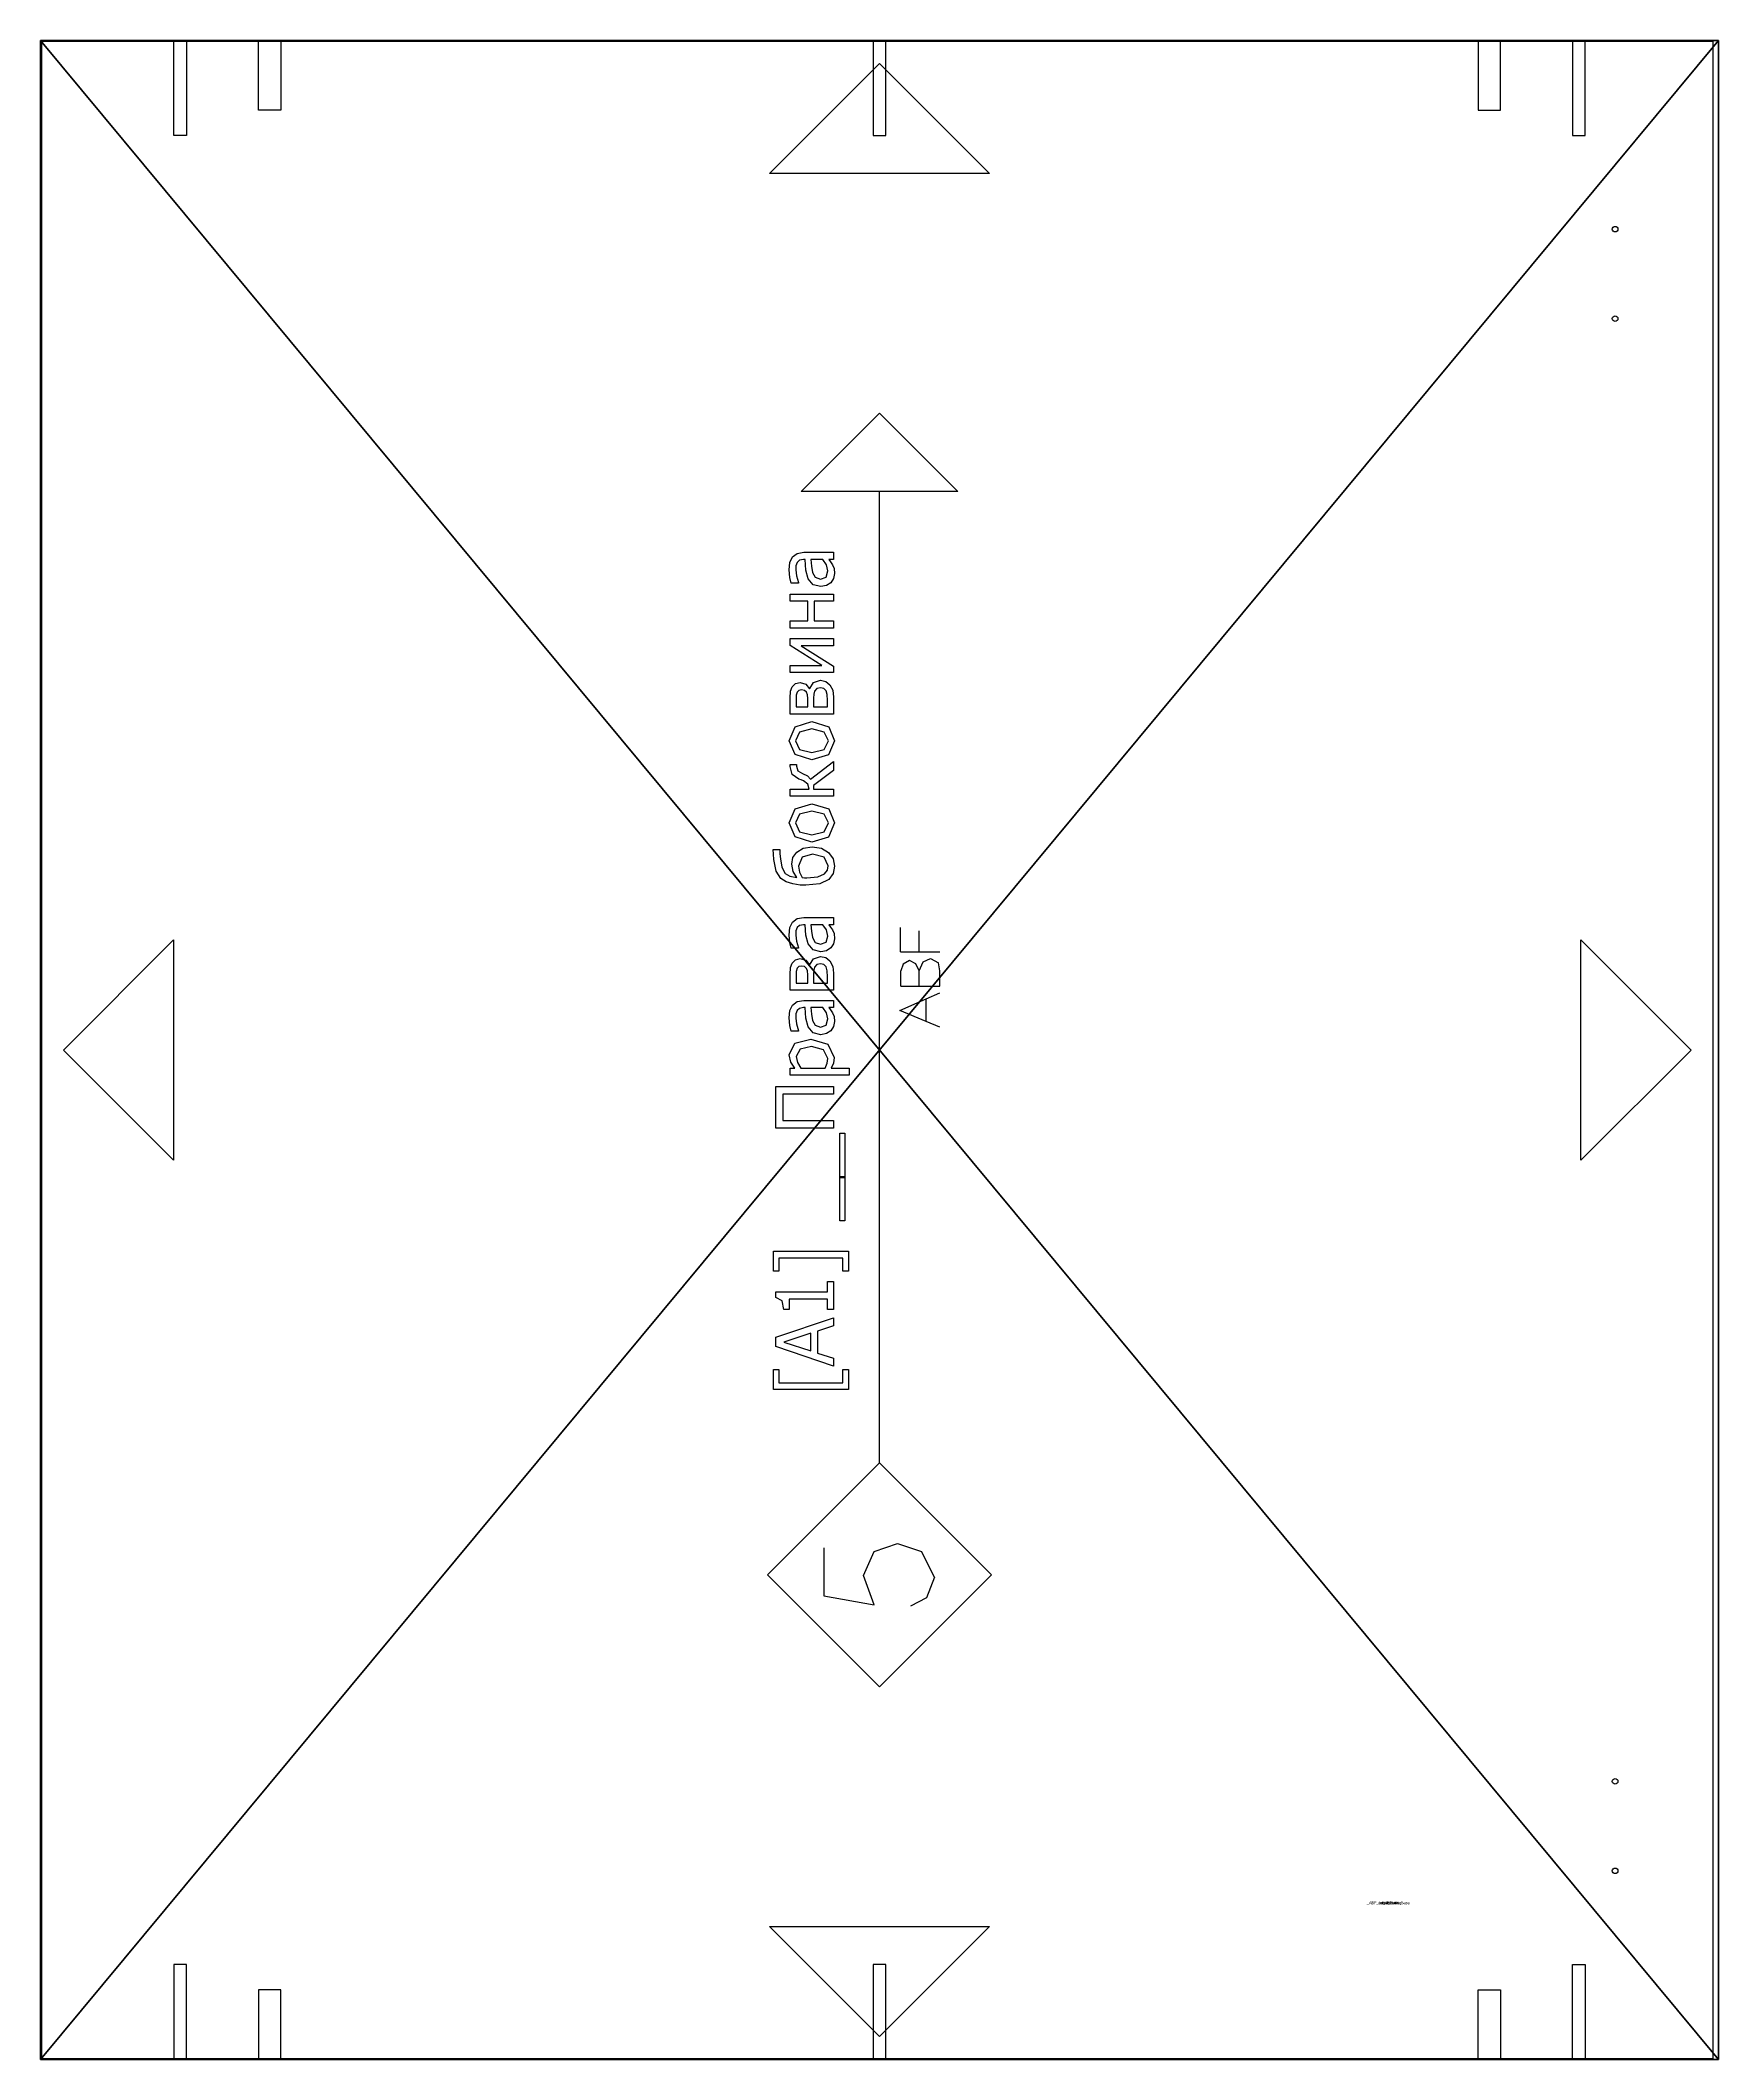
# Model space of a CAD drawing. Header units: millimetres. Extents: x -45532 to 18, y -11338 to 4436.
# Drawn here: x -26804 to -26204, y 0 to 722 of the extents above; entities that cross this region are included whole.
import ezdxf

# ---------------------------------------------------------------- set-up
doc = ezdxf.new("R2010")
doc.units = ezdxf.units.MM
doc.header["$LTSCALE"] = 25.4
doc.layers.get('0').update_dxf_attribs({"true_color": 0xffffff})
for name, color, linetype, true_color in [('ABF_cuttingLines', 134, 'Continuous', 0x009987), ('ABF_edgeBanding', 252, 'Continuous', 0x777799), ('ABF_Label', 190, 'Continuous', 0x9900ff), ('DEPTH3.0-ARTICLE46331', 134, 'Continuous', 0x009987), ('DSIDE-4.5', 190, 'Continuous', 0x9900ff), ('DSIDE-8', 22, 'Continuous', 0xcc4400), ('Dside4.5', 134, 'Continuous', 0x009987)]:
    doc.layers.add(name, color=color, linetype=linetype, true_color=true_color)

# ---------------------------------------------------------------- blocks, each defined once
blk = doc.blocks.new('Group320#2')
at = {"layer": 'DSIDE-4.5', "color": 0, "extrusion": (0, 1, -4.99939e-16)}
blk.add_circle((0, 9), 2.25, dxfattribs=at)
at = {"layer": 'DSIDE-8', "color": 0, "extrusion": (0, 1, -4.99939e-16)}
blk.add_circle((-32, 9), 4, dxfattribs=at)
blk = doc.blocks.new('Group321#1')
at = {"layer": 'DSIDE-4.5', "color": 0}
blk.add_polyline3d([(2.25, 0, 0), (2.25, 34, 0), (-2.25, 34, 0), (-2.25, 0, 0), (2.25, 0, 0)], close=True, dxfattribs=at)
at = {"layer": 'DSIDE-8', "color": 0}
blk.add_polyline3d([(36, 0, 0), (36, 25, 0), (28, 25, 0), (28, 0, 0), (36, 0, 0)], close=True, dxfattribs=at)
blk = doc.blocks.new('Group324#1')
at = {"layer": 'DSIDE-4.5', "color": 0, "extrusion": (0, 1, -4.99939e-16)}
blk.add_circle((0, 9), 2.25, dxfattribs=at)
at = {"layer": 'DSIDE-8', "color": 0, "extrusion": (0, 1, -4.99939e-16)}
blk.add_circle((32, 9), 4, dxfattribs=at)
blk = doc.blocks.new('Group325#1')
at = {"layer": 'DSIDE-4.5', "color": 0}
blk.add_polyline3d([(-2.25, 0, 0), (-2.25, 34, 0), (2.25, 34, 0), (2.25, 0, 0), (-2.25, 0, 0)], close=True, dxfattribs=at)
at = {"layer": 'DSIDE-8', "color": 0}
blk.add_polyline3d([(-36, 0, 0), (-36, 25, 0), (-28, 25, 0), (-28, 0, 0), (-36, 0, 0)], close=True, dxfattribs=at)
blk = doc.blocks.new('Group328#1')
at = {"layer": 'DSIDE-4.5', "color": 0, "extrusion": (0, -1, 4.99939e-16)}
blk.add_circle((0, 9), 2.25, dxfattribs=at)
at = {"layer": 'DSIDE-8', "color": 0, "extrusion": (0, -1, 4.99939e-16)}
blk.add_circle((32, 9), 4, dxfattribs=at)
blk = doc.blocks.new('Group329#1')
at = {"layer": 'DSIDE-4.5', "color": 0}
blk.add_polyline3d([(2.25, 0, 0), (2.25, -34, 0), (-2.25, -34, 0), (-2.25, 0, 0), (2.25, 0, 0)], close=True, dxfattribs=at)
at = {"layer": 'DSIDE-8', "color": 0}
blk.add_polyline3d([(36, 0, 0), (36, -25, 0), (28, -25, 0), (28, 0, 0), (36, 0, 0)], close=True, dxfattribs=at)
blk = doc.blocks.new('Group332#2')
at = {"layer": 'DSIDE-4.5', "color": 0, "extrusion": (0, -1, 4.99939e-16)}
blk.add_circle((0, 9), 2.25, dxfattribs=at)
at = {"layer": 'DSIDE-8', "color": 0, "extrusion": (0, -1, 4.99939e-16)}
blk.add_circle((-32, 9), 4, dxfattribs=at)
blk = doc.blocks.new('Group333#1')
at = {"layer": 'DSIDE-4.5', "color": 0}
blk.add_polyline3d([(-2.25, 0, 0), (-2.25, -34, 0), (2.25, -34, 0), (2.25, 0, 0), (-2.25, 0, 0)], close=True, dxfattribs=at)
at = {"layer": 'DSIDE-8', "color": 0}
blk.add_polyline3d([(-36, 0, 0), (-36, -25, 0), (-28, -25, 0), (-28, 0, 0), (-36, 0, 0)], close=True, dxfattribs=at)
blk = doc.blocks.new('Group331#2')
at = {"layer": 'Dside4.5', "color": 0, "extrusion": (0, -1, 0)}
blk.add_circle((0, 9), 2.25, dxfattribs=at)
blk = doc.blocks.new('Group332#3')
at = {"layer": 'Dside4.5', "color": 0}
blk.add_polyline3d([(-2.25, 0, 0), (-2.25, 34, 0), (2.25, 34, 0), (2.25, 0, 0), (-2.25, 0, 0)], close=True, dxfattribs=at)
blk = doc.blocks.new('Group334#1')
at = {"layer": 'Dside4.5', "color": 0, "extrusion": (0, 1, 0)}
blk.add_circle((0, 9), 2.25, dxfattribs=at)
blk = doc.blocks.new('Group335#1')
at = {"layer": 'Dside4.5', "color": 0}
blk.add_polyline3d([(2.25, 0, 0), (2.25, -34, 0), (-2.25, -34, 0), (-2.25, 0, 0), (2.25, 0, 0)], close=True, dxfattribs=at)
blk = doc.blocks.new('Group377#1')
at = {"layer": 'DEPTH3.0-ARTICLE46331', "color": 0, "extrusion": (0, 0, -1)}
for centre in [(-37, 16), (-37, -16)]:
    blk.add_circle(centre, 1, dxfattribs=at)
blk = doc.blocks.new('Group379#1')
at = {"layer": 'DEPTH3.0-ARTICLE46331', "color": 0, "extrusion": (0, 0, -1)}
for centre in [(-37, 16), (-37, -16)]:
    blk.add_circle(centre, 1, dxfattribs=at)
blk = doc.blocks.new('Group1108#1')
at = {"layer": 'ABF_Label', "color": 0}
for p, q in [((-77.07, 7.03), (-77.07, 24.09)), ((-77.07, 24.09), (-72.52, 24.09)), ((-72.52, 24.09), (-72.52, 22.84)), ((-71.75, 10.47), (-67.35, 23.51)), ((-67.35, 23.51), (-65.21, 23.51)), ((-65.21, 23.51), (-60.82, 10.47)), ((-56.95, 22.11), (-56.23, 23.55)), ((-56.23, 23.55), (-54.88, 23.55)), ((-54.88, 23.55), (-54.88, 11.8)), ((-50.25, 22.84), (-50.25, 24.09)), ((-50.25, 24.09), (-45.7, 24.09)), ((-45.7, 24.09), (-45.7, 7.03)), ((-17.73, 10.47), (-17.73, 23.51)), ((-17.73, 23.51), (-8.26, 23.51)), ((-8.26, 23.51), (-8.26, 10.47)), ((38.96, 22.43), (40.59, 23.46)), ((40.59, 23.46), (43.25, 24)), ((43.25, 24), (44.5, 24.1)), ((44.5, 24.1), (45.52, 24.17)), ((45.52, 24.17), (45.52, 22.66)), ((-72.52, 22.84), (-75.54, 22.84)), ((-75.54, 22.84), (-75.54, 8.29)), ((-66.32, 21.74), (-68.33, 15.59)), ((-64.31, 15.59), (-66.32, 21.74)), ((-58.92, 21.73), (-56.95, 22.11)), ((-58.92, 20.54), (-58.92, 21.73)), ((-56.56, 20.54), (-58.92, 20.54)), ((-56.56, 11.8), (-56.56, 20.54)), ((-47.23, 22.84), (-50.25, 22.84)), ((-47.23, 8.29), (-47.23, 22.84)), ((-10, 21.97), (-16, 21.97)), ((-16, 21.97), (-16, 10.47)), ((-10, 10.47), (-10, 21.97)), ((-5.75, 6.86), (-5.75, 20.25)), ((-5.75, 20.25), (-4.1, 20.25)), ((-4.1, 20.25), (-4.1, 19.23)), ((-4.1, 19.23), (-2.74, 20.15)), ((-2.86, 18.64), (-4.1, 17.84)), ((-1.51, 18.95), (-2.86, 18.64)), ((-2.74, 20.15), (-1.11, 20.52)), ((0.22, 18.03), (-1.51, 18.95)), ((-1.11, 20.52), (1.52, 19.19)), ((1.52, 19.19), (2.46, 15.62)), ((4.28, 20.04), (5.58, 20.33)), ((4.28, 18.37), (4.28, 20.04)), ((4.37, 18.37), (4.28, 18.37)), ((5.92, 18.86), (4.37, 18.37)), ((5.58, 20.33), (7.27, 20.49)), ((7.26, 19.03), (5.92, 18.86)), ((8.19, 18.97), (7.26, 19.03)), ((7.27, 20.49), (8.96, 20.33)), ((8.96, 18.7), (8.19, 18.97)), ((8.96, 20.33), (10.21, 19.76)), ((9.45, 18.15), (8.96, 18.7)), ((10.21, 19.76), (11.01, 18.72)), ((11.01, 18.72), (11.27, 17.16)), ((13.58, 10.47), (13.58, 20.25)), ((13.58, 20.25), (17.17, 20.25)), ((16.78, 18.94), (15.21, 18.94)), ((15.21, 18.94), (15.21, 16.26)), ((17.86, 18.91), (16.78, 18.94)), ((17.17, 20.25), (18.75, 20.18)), ((18.56, 18.71), (17.86, 18.91)), ((18.94, 18.32), (18.56, 18.71)), ((18.75, 20.18), (19.74, 19.85)), ((19.74, 19.85), (20.5, 19.1)), ((20.5, 19.1), (20.74, 18)), ((23.1, 20.04), (24.41, 20.33)), ((23.1, 18.37), (23.1, 20.04)), ((23.2, 18.37), (23.1, 18.37)), ((24.74, 18.86), (23.2, 18.37)), ((24.41, 20.33), (26.09, 20.49)), ((26.08, 19.03), (24.74, 18.86)), ((27.02, 18.97), (26.08, 19.03)), ((26.09, 20.49), (27.79, 20.33)), ((27.79, 18.7), (27.02, 18.97)), ((27.79, 20.33), (29.03, 19.76)), ((28.28, 18.15), (27.79, 18.7)), ((29.03, 19.76), (29.83, 18.72)), ((29.83, 18.72), (30.09, 17.16)), ((37.46, 18.02), (37.71, 19.65)), ((37.71, 19.65), (38.18, 21.21)), ((38.18, 21.21), (38.96, 22.43)), ((39.48, 20.36), (39.17, 18.8)), ((39.17, 18.8), (40.56, 19.59)), ((40.07, 21.44), (39.48, 20.36)), ((41.52, 22.19), (40.07, 21.44)), ((41.77, 18.4), (40.4, 18.17)), ((40.56, 19.59), (42.16, 19.91)), ((43.37, 22.5), (41.52, 22.19)), ((43.77, 17.57), (41.77, 18.4)), ((42.16, 19.91), (43.67, 19.64)), ((44.55, 22.59), (43.37, 22.5)), ((43.67, 19.64), (44.94, 18.8)), ((45.52, 22.66), (44.55, 22.59)), ((44.94, 18.8), (45.83, 17.34)), ((47.18, 15.35), (48.38, 19.16)), ((48.38, 19.16), (51.56, 20.52)), ((51.56, 19.1), (49.57, 18.18)), ((51.56, 20.52), (54.73, 19.17)), ((53.53, 18.18), (51.56, 19.1)), ((54.73, 19.17), (55.92, 15.35)), ((57.61, 10.47), (57.61, 20.25)), ((57.61, 20.25), (59.26, 20.25)), ((59.26, 20.25), (59.26, 15.99)), ((61.52, 18.28), (62.58, 19.8)), ((62.58, 19.8), (64.36, 20.25)), ((63.39, 18.55), (62.81, 17.51)), ((64.43, 18.83), (63.39, 18.55)), ((64.36, 20.25), (64.81, 20.25)), ((64.81, 18.83), (64.43, 18.83)), ((64.81, 20.25), (64.81, 18.83)), ((65.85, 15.35), (67.06, 19.16)), ((67.06, 19.16), (70.23, 20.52)), ((70.23, 19.1), (68.25, 18.18)), ((70.23, 20.52), (73.4, 19.17)), ((72.2, 18.18), (70.23, 19.1)), ((73.4, 19.17), (74.59, 15.35)), ((76.28, 10.47), (76.28, 20.25)), ((76.28, 20.25), (79.87, 20.25)), ((79.48, 18.94), (77.91, 18.94)), ((77.91, 18.94), (77.91, 16.26)), ((80.56, 18.91), (79.48, 18.94)), ((79.87, 20.25), (81.45, 20.18)), ((81.27, 18.71), (80.56, 18.91)), ((81.65, 18.32), (81.27, 18.71)), ((81.45, 20.18), (82.44, 19.85)), ((82.44, 19.85), (83.2, 19.1)), ((83.2, 19.1), (83.45, 18)), ((85.69, 10.47), (85.69, 20.25)), ((85.69, 20.25), (87.32, 20.25)), ((87.32, 20.25), (87.32, 13.07)), ((87.32, 13.07), (91.87, 20.25)), ((91.87, 20.25), (93.42, 20.25)), ((93.42, 20.25), (93.42, 10.47)), ((95.8, 10.47), (95.8, 20.25)), ((95.8, 20.25), (97.44, 20.25)), ((97.44, 20.25), (97.44, 16.29)), ((101.88, 16.29), (101.88, 20.25)), ((101.88, 20.25), (103.52, 20.25)), ((103.52, 20.25), (103.52, 10.47)), ((106.01, 20.04), (107.31, 20.33)), ((106.01, 18.37), (106.01, 20.04)), ((106.11, 18.37), (106.01, 18.37)), ((107.65, 18.86), (106.11, 18.37)), ((107.31, 20.33), (109, 20.49)), ((108.99, 19.03), (107.65, 18.86)), ((109.93, 18.97), (108.99, 19.03)), ((109, 20.49), (110.7, 20.33)), ((110.7, 18.7), (109.93, 18.97)), ((110.7, 20.33), (111.94, 19.76)), ((111.19, 18.15), (110.7, 18.7)), ((111.94, 19.76), (112.74, 18.72)), ((112.74, 18.72), (113, 17.16)), ((-68.81, 14.11), (-69.99, 10.47)), ((-63.83, 14.11), (-68.81, 14.11)), ((-68.33, 15.59), (-64.31, 15.59)), ((-62.65, 10.47), (-63.83, 14.11)), ((-4.1, 17.84), (-4.1, 12.3)), ((0.05, 12.69), (0.76, 15.43)), ((0.76, 15.43), (0.22, 18.03)), ((2.46, 15.62), (1.29, 11.72)), ((3.48, 13.3), (3.91, 15.03)), ((3.91, 15.03), (5.27, 16.17)), ((5.61, 14.57), (5.18, 13.41)), ((5.27, 16.17), (7.21, 16.69)), ((6.7, 15.19), (5.61, 14.57)), ((8.15, 15.45), (6.7, 15.19)), ((7.21, 16.69), (9.63, 16.9)), ((9.63, 15.59), (8.15, 15.45)), ((9.63, 17.22), (9.45, 18.15)), ((9.63, 16.9), (9.63, 17.22)), ((9.63, 12.88), (9.63, 15.59)), ((11.27, 17.16), (11.27, 10.47)), ((15.21, 16.26), (17.1, 16.26)), ((17.15, 14.98), (15.21, 14.98)), ((15.21, 14.98), (15.21, 11.78)), ((17.1, 16.26), (17.96, 16.31)), ((18.12, 14.94), (17.15, 14.98)), ((17.96, 16.31), (18.52, 16.55)), ((18.77, 14.76), (18.12, 14.94)), ((18.52, 16.55), (18.93, 17.03)), ((19.41, 14.22), (18.77, 14.76)), ((18.93, 17.03), (19.05, 17.74)), ((19.05, 17.74), (18.94, 18.32)), ((20.36, 16.74), (19.33, 15.88)), ((19.33, 15.88), (19.38, 15.82)), ((19.38, 15.82), (20.71, 15)), ((19.55, 13.42), (19.41, 14.22)), ((20.74, 18), (20.36, 16.74)), ((20.71, 15), (21.25, 13.43)), ((22.3, 13.3), (22.73, 15.03)), ((22.73, 15.03), (24.09, 16.17)), ((24.43, 14.57), (24, 13.41)), ((24.09, 16.17), (26.04, 16.69)), ((25.52, 15.19), (24.43, 14.57)), ((26.97, 15.45), (25.52, 15.19)), ((26.04, 16.69), (28.45, 16.9)), ((28.45, 15.59), (26.97, 15.45)), ((28.45, 17.22), (28.28, 18.15)), ((28.45, 16.9), (28.45, 17.22)), ((28.45, 12.88), (28.45, 15.59)), ((30.09, 17.16), (30.09, 10.47)), ((37.4, 16.69), (37.46, 18.02)), ((37.74, 13.58), (37.4, 16.69)), ((39.11, 17.01), (39.09, 16.47)), ((39.09, 16.47), (39.34, 13.99)), ((39.15, 17.53), (39.11, 17.01)), ((40.4, 18.17), (39.15, 17.53)), ((39.34, 13.99), (40.02, 12.49)), ((44.47, 15.18), (43.77, 17.57)), ((43.77, 12.58), (44.47, 15.18)), ((46.14, 15.28), (45.79, 13.19)), ((45.83, 17.34), (46.14, 15.28)), ((48.35, 11.58), (47.18, 15.35)), ((49.57, 18.18), (48.88, 15.35)), ((48.88, 15.35), (49.57, 12.56)), ((53.52, 12.55), (54.22, 15.35)), ((54.22, 15.35), (53.53, 18.18)), ((55.92, 15.35), (54.73, 11.54)), ((59.26, 15.99), (60.35, 16.26)), ((60.08, 14.98), (59.26, 14.98)), ((59.26, 14.98), (59.26, 10.47)), ((63.43, 10.47), (60.08, 14.98)), ((60.35, 16.26), (61.11, 17.26)), ((61.11, 17.26), (61.33, 17.77)), ((61.33, 17.77), (61.52, 18.28)), ((62.23, 16.32), (61.5, 15.67)), ((61.5, 15.67), (65.48, 10.47)), ((62.81, 17.51), (62.23, 16.32)), ((67.02, 11.58), (65.85, 15.35)), ((68.25, 18.18), (67.55, 15.35)), ((67.55, 15.35), (68.25, 12.56)), ((72.89, 15.35), (72.2, 18.18)), ((72.2, 12.55), (72.89, 15.35)), ((74.59, 15.35), (73.4, 11.54)), ((77.91, 16.26), (79.8, 16.26)), ((79.85, 14.98), (77.91, 14.98)), ((77.91, 14.98), (77.91, 11.78)), ((79.8, 16.26), (80.66, 16.31)), ((80.82, 14.94), (79.85, 14.98)), ((80.66, 16.31), (81.22, 16.55)), ((81.48, 14.76), (80.82, 14.94)), ((81.22, 16.55), (81.63, 17.03)), ((82.11, 14.22), (81.48, 14.76)), ((81.63, 17.03), (81.76, 17.74)), ((81.76, 17.74), (81.65, 18.32)), ((83.06, 16.74), (82.04, 15.88)), ((82.04, 15.88), (82.08, 15.82)), ((82.08, 15.82), (83.42, 15)), ((82.26, 13.42), (82.11, 14.22)), ((83.45, 18), (83.06, 16.74)), ((83.42, 15), (83.96, 13.43)), ((91.79, 17.76), (87.18, 10.47)), ((91.79, 10.47), (91.79, 17.76)), ((97.44, 16.29), (101.88, 16.29)), ((101.88, 14.87), (97.44, 14.87)), ((97.44, 14.87), (97.44, 10.47)), ((101.88, 10.47), (101.88, 14.87)), ((105.21, 13.3), (105.64, 15.03)), ((105.64, 15.03), (107, 16.17)), ((107.34, 14.57), (106.91, 13.41)), ((107, 16.17), (108.94, 16.69)), ((108.43, 15.19), (107.34, 14.57)), ((109.88, 15.45), (108.43, 15.19)), ((108.94, 16.69), (111.36, 16.9)), ((111.36, 15.59), (109.88, 15.45)), ((111.36, 17.22), (111.19, 18.15)), ((111.36, 16.9), (111.36, 17.22)), ((111.36, 12.88), (111.36, 15.59)), ((113, 17.16), (113, 10.47)), ((-123.9, 12.65), (-125.95, 1.23)), ((-113.02, 12.65), (-123.9, 12.65)), ((-69.99, 10.47), (-71.75, 10.47)), ((-60.82, 10.47), (-62.65, 10.47)), ((-58.92, 10.47), (-58.92, 11.8)), ((-58.92, 11.8), (-56.56, 11.8)), ((-52.56, 10.47), (-58.92, 10.47)), ((-54.88, 11.8), (-52.56, 11.8)), ((-52.56, 11.8), (-52.56, 10.47)), ((-16, 10.47), (-17.73, 10.47)), ((-8.26, 10.47), (-10, 10.47)), ((-4.1, 12.3), (-3, 11.87)), ((-2.96, 10.44), (-4.1, 10.96)), ((-4.1, 10.96), (-4.1, 6.86)), ((-3, 11.87), (-1.94, 11.75)), ((-1.67, 10.27), (-2.96, 10.44)), ((-1.94, 11.75), (0.05, 12.69)), ((1.29, 11.72), (-1.67, 10.27)), ((3.72, 12.06), (3.48, 13.3)), ((4.35, 11.06), (3.72, 12.06)), ((5.3, 10.42), (4.35, 11.06)), ((5.18, 13.41), (5.65, 12.14)), ((6.45, 10.2), (5.3, 10.42)), ((5.65, 12.14), (7.04, 11.71)), ((7.59, 10.32), (6.45, 10.2)), ((7.04, 11.71), (8.45, 12.05)), ((8.44, 10.67), (7.59, 10.32)), ((9.09, 11.09), (8.44, 10.67)), ((8.45, 12.05), (9.63, 12.88)), ((9.63, 11.51), (9.09, 11.09)), ((9.63, 10.47), (9.63, 11.51)), ((11.27, 10.47), (9.63, 10.47)), ((17.43, 10.47), (13.58, 10.47)), ((15.21, 11.78), (16.64, 11.78)), ((16.64, 11.78), (18.01, 11.85)), ((18.99, 10.63), (17.43, 10.47)), ((18.01, 11.85), (18.85, 12.13)), ((18.85, 12.13), (19.39, 12.66)), ((20.24, 11.25), (18.99, 10.63)), ((19.39, 12.66), (19.55, 13.42)), ((20.98, 12.17), (20.24, 11.25)), ((21.25, 13.43), (20.98, 12.17)), ((22.54, 12.06), (22.3, 13.3)), ((23.17, 11.06), (22.54, 12.06)), ((24.13, 10.42), (23.17, 11.06)), ((24, 13.41), (24.48, 12.14)), ((25.27, 10.2), (24.13, 10.42)), ((24.48, 12.14), (25.86, 11.71)), ((26.42, 10.32), (25.27, 10.2)), ((25.86, 11.71), (27.27, 12.05)), ((27.26, 10.67), (26.42, 10.32)), ((27.91, 11.09), (27.26, 10.67)), ((27.27, 12.05), (28.45, 12.88)), ((28.45, 11.51), (27.91, 11.09)), ((28.45, 10.47), (28.45, 11.51)), ((30.09, 10.47), (28.45, 10.47)), ((38.75, 11.5), (37.74, 13.58)), ((40.06, 10.51), (38.75, 11.5)), ((40.02, 12.49), (40.85, 11.81)), ((41.75, 10.2), (40.06, 10.51)), ((40.85, 11.81), (41.81, 11.62)), ((43.42, 10.54), (41.75, 10.2)), ((41.81, 11.62), (43.77, 12.58)), ((44.81, 11.57), (43.42, 10.54)), ((45.79, 13.19), (44.81, 11.57)), ((51.56, 10.2), (48.35, 11.58)), ((49.57, 12.56), (51.56, 11.61)), ((51.56, 11.61), (53.52, 12.55)), ((54.73, 11.54), (51.56, 10.2)), ((59.26, 10.47), (57.61, 10.47)), ((65.48, 10.47), (63.43, 10.47)), ((70.23, 10.2), (67.02, 11.58)), ((68.25, 12.56), (70.23, 11.61)), ((70.23, 11.61), (72.2, 12.55)), ((73.4, 11.54), (70.23, 10.2)), ((80.13, 10.47), (76.28, 10.47)), ((77.91, 11.78), (79.34, 11.78)), ((79.34, 11.78), (80.72, 11.85)), ((81.69, 10.63), (80.13, 10.47)), ((80.72, 11.85), (81.56, 12.13)), ((81.56, 12.13), (82.09, 12.66)), ((82.94, 11.25), (81.69, 10.63)), ((82.09, 12.66), (82.26, 13.42)), ((83.68, 12.17), (82.94, 11.25)), ((83.96, 13.43), (83.68, 12.17)), ((87.18, 10.47), (85.69, 10.47)), ((93.42, 10.47), (91.79, 10.47)), ((97.44, 10.47), (95.8, 10.47)), ((103.52, 10.47), (101.88, 10.47)), ((105.45, 12.06), (105.21, 13.3)), ((106.08, 11.06), (105.45, 12.06)), ((107.03, 10.42), (106.08, 11.06)), ((106.91, 13.41), (107.39, 12.14)), ((108.18, 10.2), (107.03, 10.42)), ((107.39, 12.14), (108.77, 11.71)), ((109.33, 10.32), (108.18, 10.2)), ((108.77, 11.71), (110.18, 12.05)), ((110.17, 10.67), (109.33, 10.32)), ((110.82, 11.09), (110.17, 10.67)), ((110.18, 12.05), (111.36, 12.88)), ((111.36, 11.51), (110.82, 11.09)), ((111.36, 10.47), (111.36, 11.51)), ((113, 10.47), (111.36, 10.47)), ((-72.52, 7.03), (-77.07, 7.03)), ((-75.54, 8.29), (-72.52, 8.29)), ((-72.52, 8.29), (-72.52, 7.03)), ((-50.25, 7.03), (-50.25, 8.29)), ((-50.25, 8.29), (-47.23, 8.29)), ((-45.7, 7.03), (-50.25, 7.03)), ((-38.78, 7.84), (-38.78, 8.98)), ((-38.78, 8.98), (-28.99, 8.98)), ((-28.99, 7.84), (-38.78, 7.84)), ((-28.99, 8.98), (-28.71, 8.98)), ((-28.99, 7.84), (-28.99, 8.98)), ((-28.99, 8.98), (-18.91, 8.98)), ((-28.71, 7.84), (-28.99, 7.84)), ((-18.91, 7.84), (-28.99, 7.84)), ((-28.71, 8.98), (-28.71, 7.84)), ((-18.91, 8.98), (-18.91, 7.84)), ((-4.1, 6.86), (-5.75, 6.86)), ((-125.95, 1.23), (-119.35, 3.64)), ((-119.35, 3.64), (-113.83, 1.23)), ((-113.83, 1.23), (-112.05, -4.05)), ((-93.77, 0), (126.79, 0)), ((-112.05, -4.05), (-113.83, -9.54)), ((6.49, -10.57), (8.95, -4.58)), ((8.95, -4.58), (11.61, -10.57)), ((-124.42, -10.7), (-126.28, -7.04)), ((14.53, -4.88), (17.96, -4.88)), ((14.53, -4.88), (14.53, -8.98)), ((14.53, -8.98), (14.53, -13.72)), ((14.53, -8.98), (17.96, -8.98)), ((19.51, -5.38), (17.96, -4.88)), ((17.96, -8.98), (19.55, -8.25)), ((17.96, -8.98), (20.04, -9.9)), ((20.29, -6.84), (19.51, -5.38)), ((19.55, -8.25), (20.29, -6.84)), ((22.27, -4.79), (22.27, -8.97)), ((22.27, -4.79), (27.81, -4.79)), ((22.27, -8.97), (27.09, -8.97)), ((22.27, -8.97), (22.27, -13.72)), ((-119.67, -12.45), (-124.42, -10.7)), ((-119.67, -12.45), (-113.83, -9.54)), ((5.21, -13.72), (6.49, -10.57)), ((6.49, -10.57), (11.61, -10.57)), ((11.61, -10.57), (13.01, -13.72)), ((14.53, -13.72), (17.96, -13.72)), ((17.96, -13.72), (19.76, -13.36)), ((20.74, -11.59), (19.76, -13.36)), ((20.04, -9.9), (20.74, -11.59))]:
    blk.add_line(p, q, dxfattribs=at)
for points in [[(-93.77, 0, 0), (-119.17, -25.4, 0), (-144.57, 0, 0), (-119.17, 25.4, 0), (-93.77, 0, 0)], [(126.79, 17.78, 0), (144.57, 0, 0), (126.79, -17.78, 0), (126.79, 17.78, 0)]]:
    blk.add_polyline3d(points, close=True, dxfattribs=at)
blk = doc.blocks.new('Group1790#1')
at = {"layer": 'ABF_cuttingLines', "color": 0}
blk.add_polyline3d([(-10246.21, 18.4, 0), (-10246.21, 739.6, 0), (-10843.81, 739.6, 0), (-10843.81, 18.4, 0), (-10246.21, 18.4, 0)], close=True, dxfattribs=at)
blk = doc.blocks.new('Group1791#1')
at = {"layer": 'ABF_edgeBanding', "color": 0}
for points in [[(-10544.21, 731.73, 0), (-10504.86, 692.39, 0), (-10583.55, 692.39, 0), (-10544.21, 731.73, 0)], [(-10835.94, 379, 0), (-10796.59, 418.34, 0), (-10796.59, 339.66, 0), (-10835.94, 379, 0)], [(-10254.08, 379, 0), (-10293.42, 339.66, 0), (-10293.42, 418.34, 0), (-10254.08, 379, 0)], [(-10544.21, 26.27, 0), (-10583.55, 65.61, 0), (-10504.86, 65.61, 0), (-10544.21, 26.27, 0)]]:
    blk.add_polyline3d(points, close=True, dxfattribs=at)
blk = doc.blocks.new('_____#98')
at = {"color": 0}
for p, q in [((-10844.21, 740, 18), (-10244.21, 740, 18)), ((-10844.21, 18, 18), (-10844.21, 740, 18)), ((-10844.21, 18), (-10844.21, 740)), ((-10844.21, 740), (-10244.21, 740)), ((-10844.21, 18, 18), (-10844.21, 740, 18)), ((-10844.21, 740, 18), (-10844.21, 740)), ((-10844.21, 18), (-10844.21, 740)), ((-10844.21, 740, 18), (-10244.21, 740, 18)), ((-10844.21, 740), (-10244.21, 740)), ((-10844.21, 740, 18), (-10844.21, 740)), ((-10244.21, 740, 18), (-10244.21, 18, 18)), ((-10244.21, 740), (-10244.21, 18)), ((-10244.21, 740, 18), (-10244.21, 740)), ((-10244.21, 740, 18), (-10244.21, 18, 18)), ((-10244.21, 740), (-10244.21, 18)), ((-10244.21, 740, 18), (-10244.21, 740)), ((-10244.21, 18, 18), (-10844.21, 18, 18)), ((-10244.21, 18), (-10844.21, 18)), ((-10244.21, 18, 18), (-10844.21, 18, 18)), ((-10844.21, 18, 18), (-10844.21, 18)), ((-10244.21, 18), (-10844.21, 18)), ((-10844.21, 18, 18), (-10844.21, 18)), ((-10244.21, 18, 18), (-10244.21, 18)), ((-10244.21, 18, 18), (-10244.21, 18))]:
    blk.add_line(p, q, dxfattribs=at)
at = {"color": 0, "extrusion": (0, 0, -1)}
for name, p in [('Group332#2', (10794.21, 740, -18)), ('Group333#1', (10794.21, 740, -18)), ('Group334#1', (10544.21, 740, -18)), ('Group335#1', (10544.21, 740, -18)), ('Group328#1', (10294.21, 740, -18)), ('Group329#1', (10294.21, 740, -18)), ('Group377#1', (10244.21, 656.5, -18)), ('Group379#1', (10244.21, 101.5, -18)), ('Group325#1', (10794.21, 18, -18)), ('Group332#3', (10544.21, 18, -18)), ('Group321#1', (10294.21, 18, -18)), ('Group324#1', (10794.21, 18, -18)), ('Group331#2', (10544.21, 18, -18)), ('Group320#2', (10294.21, 18, -18))]:
    blk.add_blockref(name, p, dxfattribs=at)
at = {"layer": 'ABF_cuttingLines', "color": 0}
blk.add_blockref('Group1790#1', (0, 0, 18), dxfattribs=at)
at = {"layer": 'ABF_edgeBanding', "color": 0}
blk.add_blockref('Group1791#1', (0, 0, 18), dxfattribs=at)
at = {"layer": 'ABF_Label', "color": 0, "xscale": 1.574803149606299, "yscale": 1.574803149606299, "rotation": 90}
blk.add_blockref('Group1108#1', (-10544.21, 379, 18), dxfattribs=at)
at = {"color": 7, "true_color": 0xffffff}
mesh = blk.add_polyface(dxfattribs=at)
corners = [(-10244.21, 18, 18), (-10844.21, 740, 18), (-10844.21, 18, 18), (-10244.21, 740, 18)]
mesh.append_faces([[corners[k] for k in face] for face in [(0, 1, 2), (1, 0, 3)]], dxfattribs={"vtx0": -1, "color": 7})
at = {"color": 0}
mesh = blk.add_polyface(dxfattribs=at)
corners = [(-10244.21, 740), (-10844.21, 18), (-10844.21, 740), (-10244.21, 18)]
mesh.append_faces([[corners[k] for k in face] for face in [(0, 1, 2), (1, 0, 3)]], dxfattribs={"vtx0": -1, "color": 0})
mesh = blk.add_polyface(dxfattribs=at)
corners = [(-10844.21, 740, 18), (-10844.21, 18), (-10844.21, 18, 18), (-10844.21, 740)]
mesh.append_faces([[corners[k] for k in face] for face in [(0, 1, 2), (1, 0, 3)]], dxfattribs={"vtx0": -1, "color": 0})
mesh = blk.add_polyface(dxfattribs=at)
corners = [(-10844.21, 740, 18), (-10244.21, 740), (-10844.21, 740), (-10244.21, 740, 18)]
mesh.append_faces([[corners[k] for k in face] for face in [(0, 1, 2), (1, 0, 3)]], dxfattribs={"vtx0": -1, "color": 0})
mesh = blk.add_polyface(dxfattribs=at)
corners = [(-10244.21, 740), (-10244.21, 18, 18), (-10244.21, 18), (-10244.21, 740, 18)]
mesh.append_faces([[corners[k] for k in face] for face in [(0, 1, 2), (1, 0, 3)]], dxfattribs={"vtx0": -1, "color": 0})
mesh = blk.add_polyface(dxfattribs=at)
corners = [(-10244.21, 18, 18), (-10844.21, 18), (-10244.21, 18), (-10844.21, 18, 18)]
mesh.append_faces([[corners[k] for k in face] for face in [(0, 1, 2), (1, 0, 3)]], dxfattribs={"vtx0": -1, "color": 0})
blk = doc.blocks.new('Group309#1')
blk = doc.blocks.new('Group313#1')
blk = doc.blocks.new('Group315#2')
blk = doc.blocks.new('Group327#1')
blk = doc.blocks.new('Group331#1')
blk = doc.blocks.new('Group333#2')
blk = doc.blocks.new('Group108#1')
blk = doc.blocks.new('Group112#1')
blk = doc.blocks.new('Group114#2')
blk = doc.blocks.new('Group1101#1')
blk = doc.blocks.new('Group1824#1')
blk = doc.blocks.new('Group1825#1')
blk = doc.blocks.new('_____#108')
at = {"color": 0, "extrusion": (0, 0, -1)}
ref = blk.add_blockref('Group313#1', (10794.21, 878.45, -18), dxfattribs=dict(at, rotation=180))
ref.add_attrib('Skp_GroupInstanceName', '_ABF_minifixPlasticBase', (0, 0), dxfattribs={"height": 1})
ref = blk.add_blockref('Group315#2', (10544.21, 878.45, -18), dxfattribs=dict(at, rotation=180))
ref.add_attrib('Skp_GroupInstanceName', '_ABF_screwInside', (0, 0), dxfattribs={"height": 1})
ref = blk.add_blockref('Group309#1', (10294.21, 878.45, -18), dxfattribs=dict(at, rotation=180))
ref.add_attrib('Skp_GroupInstanceName', '_ABF_minifixPlasticBase', (0, 0), dxfattribs={"height": 1})
ref = blk.add_blockref('Group112#1', (10794.21, 411.45, -18), dxfattribs=dict(at, rotation=180))
ref.add_attrib('Skp_GroupInstanceName', '_ABF_minifixPlasticBase', (0, 0), dxfattribs={"height": 1})
ref = blk.add_blockref('Group114#2', (10544.21, 411.45, -18), dxfattribs=dict(at, rotation=180))
ref.add_attrib('Skp_GroupInstanceName', '_ABF_screwInside', (0, 0), dxfattribs={"height": 1})
ref = blk.add_blockref('Group108#1', (10294.21, 411.45, -18), dxfattribs=dict(at, rotation=180))
ref.add_attrib('Skp_GroupInstanceName', '_ABF_minifixPlasticBase', (0, 0), dxfattribs={"height": 1})
ref = blk.add_blockref('Group331#1', (10794.21, -37.55, -18), dxfattribs=dict(at, rotation=180))
ref.add_attrib('Skp_GroupInstanceName', '_ABF_minifixPlasticBase', (0, 0), dxfattribs={"height": 1})
ref = blk.add_blockref('Group333#2', (10544.21, -37.55, -18), dxfattribs=dict(at, rotation=180))
ref.add_attrib('Skp_GroupInstanceName', '_ABF_screwInside', (0, 0), dxfattribs={"height": 1})
ref = blk.add_blockref('Group327#1', (10294.21, -37.55, -18), dxfattribs=dict(at, rotation=180))
ref.add_attrib('Skp_GroupInstanceName', '_ABF_minifixPlasticBase', (0, 0), dxfattribs={"height": 1})
at = {"layer": 'ABF_cuttingLines', "color": 0}
ref = blk.add_blockref('Group1824#1', (0, 0, 18), dxfattribs=at)
ref.add_attrib('Skp_GroupInstanceName', '_ABF_cuttingLines', (0, 0), dxfattribs={"layer": '0', "height": 1})
at = {"layer": 'ABF_edgeBanding', "color": 0}
ref = blk.add_blockref('Group1825#1', (0, 0, 18), dxfattribs=at)
ref.add_attrib('Skp_GroupInstanceName', '_ABF_edgeBanding', (0, 0), dxfattribs={"layer": '0', "height": 1})
at = {"layer": 'ABF_Label', "color": 0}
ref = blk.add_blockref('Group1101#1', (-10544.21, 420.45, 18), dxfattribs=dict(at, xscale=1.574803149606299, yscale=1.574803149606299, rotation=90))
ref.add_attrib('Skp_GroupInstanceName', '_ABF_Label', (0, 0), dxfattribs={"layer": '0', "height": 1})
blk = doc.blocks.new('_48501___EGGER_W_1000_ST9___2800207018__THICKNESS_18')
at = {"color": 0}
for name, p in [('_____#108', (-26329.79, 55.55)), ('_____#98', (-15959.79, -18))]:
    blk.add_blockref(name, p, dxfattribs=at)

msp = doc.modelspace()

# ---------------------------------------------------------------- block references
at = {"color": 0}
msp.add_blockref('_48501___EGGER_W_1000_ST9___2800207018__THICKNESS_18', (0, 0), dxfattribs=at)

doc.saveas('drawing.dxf')
